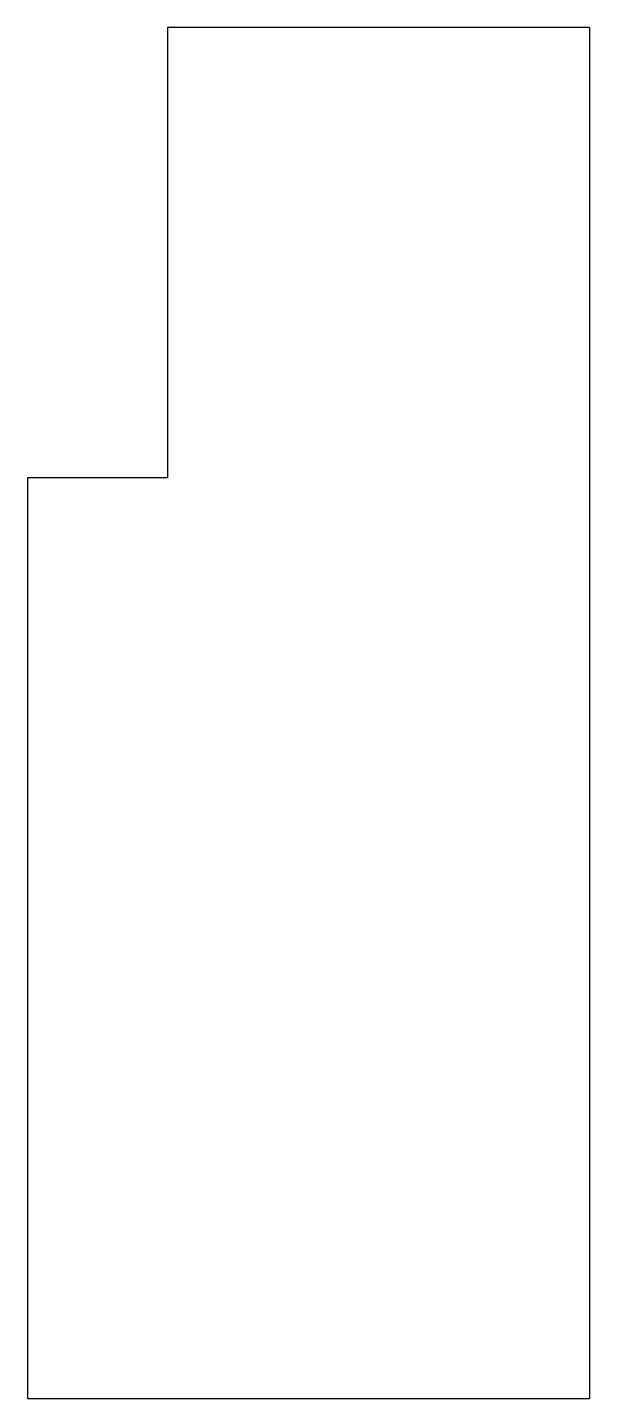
# Model space of a CAD drawing. Header units: millimetres. Extents: x 0 to 208, y 0 to 241.
# Drawn here: x 194.3 to 207.55, y 208.82 to 241.14 of the extents above; entities outside this region: 2.
import ezdxf

# ---------------------------------------------------------------- set-up
doc = ezdxf.new("R2010")
doc.units = ezdxf.units.MM
doc.styles.add('SLDTEXTSTYLE0', font='TXT', dxfattribs={"width": 0.7})

msp = doc.modelspace()

# ---------------------------------------------------------------- linework, layer by layer
at = {"color": 7, "linetype": 'Continuous', "lineweight": 25}
for p, q in [((197.6, 241.14), (197.6, 230.52)), ((207.55, 241.14), (197.6, 241.14)), ((207.55, 241.14), (207.55, 208.82)), ((194.3, 230.52), (194.3, 208.82)), ((197.6, 230.52), (194.3, 230.52)), ((194.3, 208.82), (207.55, 208.82))]:
    msp.add_line(p, q, dxfattribs=at)

# ---------------------------------------------------------------- texts
at = {"color": 7, "linetype": 'Continuous', "char_height": 6.92, "attachment_point": 1, "style": 'SLDTEXTSTYLE0'}
for s, insert in [('SOLIDWORKS Educational Product.', (0, 19.3)), ('For Instructional Use Only.', (0, 8.92))]:
    msp.add_mtext(s, dxfattribs=dict(at, insert=insert))

doc.saveas('drawing.dxf')
